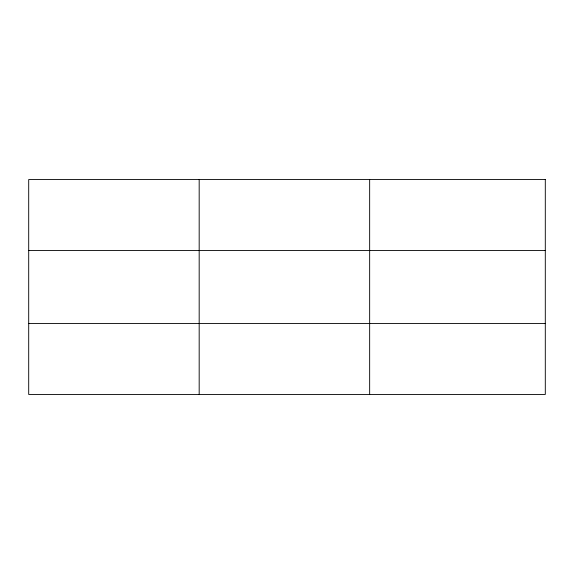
<?xml version="1.0" encoding="UTF-8"?>
<svg xmlns="http://www.w3.org/2000/svg" width="574" height="574" viewBox="0 0 574 574"><rect width="100%" height="100%" fill="white"/><g stroke="black" fill="none" stroke-linecap="round" stroke-linejoin="round"><path stroke-width="0.86" d="M199.178 394.438L199.178 179.562M369.656 394.438L369.656 179.562M28.7 250.472L545.3 250.472M28.7 323.528L545.3 323.528M545.3 179.562L545.3 394.438L28.7 394.438L28.7 179.562L545.3 179.562"/></g></svg>
